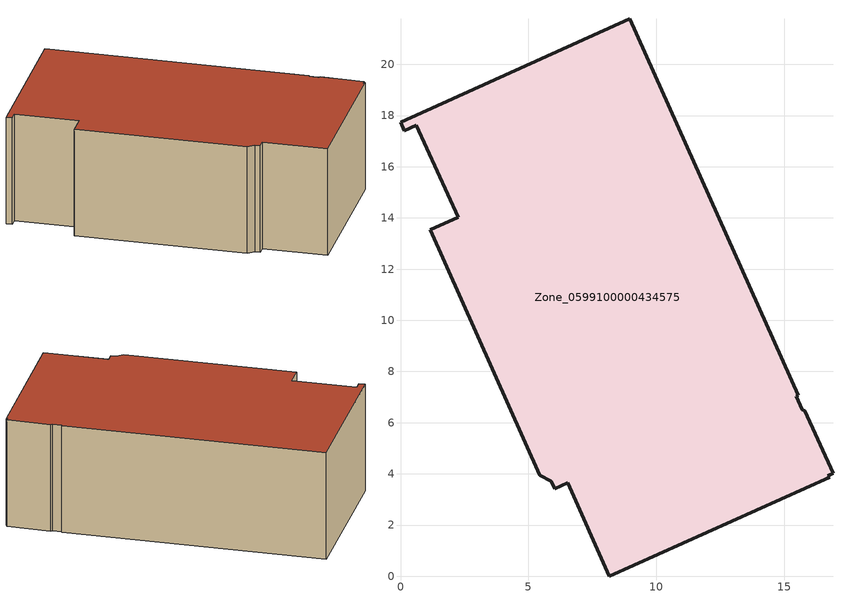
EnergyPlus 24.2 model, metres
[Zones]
Zone_0599100000434575
 floor ground (C_G): 0,17.75 8.96,21.78 15.54,7.07 15.46,7.04 15.7,6.51 15.8,6.47 16.9,4.02 16.7,3.93 16.76,3.87 8.16,0 6.54,3.65 6.04,3.42 5.9,3.71 5.45,3.94 1.15,13.54 2.25,14.03 0.62,17.62 0.15,17.41 z0
 wall outside (C_F): 8.96,21.78 0,17.75 0.15,17.41 0.62,17.62 2.25,14.03 1.15,13.54 5.45,3.94 5.9,3.71 6.04,3.42 6.54,3.65 8.16,0 16.76,3.87 16.7,3.93 16.9,4.02 15.8,6.47 15.7,6.51 15.46,7.04 15.54,7.07 8.96,21.78 z0:6.96
 roof outside (C_R): 5.45,3.94 5.9,3.71 6.04,3.42 6.54,3.65 8.16,0 16.76,3.87 16.7,3.93 16.9,4.02 15.8,6.47 15.7,6.51 15.46,7.04 15.54,7.07 8.96,21.78 0,17.75 0.15,17.41 0.62,17.62 2.25,14.03 1.15,13.54 z6.96
[BUILDING]
Pand.0599100000434575: North Axis=0; Terrain=City; Loads Convergence Tolerance Value=0.04; Temperature Convergence Tolerance Value=0.4; Solar Distribution=FullExterior; Maximum Number of Warmup Days=25; Minimum Number of Warmup Days=1
[Site:Location]
Rotterdam.The.Hague.AP_ZH_NLD Design_Conditions: Latitude=51.96; Longitude=4.45; Time Zone=1; Elevation=-4.5
[SITE:GROUNDTEMPERATURE:BUILDINGSURFACE]
18, 18, 18, 18, 18, 18, 18, 18, 18, 18, 18, 18
[MATERIAL] Thermal Absorptance=0.9; Solar Absorptance=0.7; Visible Absorptance=0.7
Name | Roughness | Thickness | Conductivity | Density | Specific Heat
G.D.2006-2014 | MediumSmooth | 0.15 | 0.06 | 540 | 1210
F.D.2006-2014 | Rough | 0.3 | 0.12 | 1920 | 840
R.D.2006-2014 | MediumRough | 0.2 | 0.08 | 1500 | 1000
[CONSTRUCTION]
C_G: G.D.2006-2014
C_F: F.D.2006-2014
C_R: R.D.2006-2014
[ZONE]
Zone_0599100000434575: Type=1; Multiplier=1; Ceiling Height=Autocalculate; Volume=Autocalculate; Floor Area=autocalculate; Part of Total Floor Area=Yes
[ZONEINFILTRATION:DESIGNFLOWRATE]
Infil_Zone_0599100000434575: Zone or ZoneList or Space or SpaceList=Zone_0599100000434575; Schedule=AlwaysOn; Design Flow Rate Calculation Method=Flow/Area; Flow Rate per Floor Area=0.0021; Constant Term Coefficient=1; Temperature Term Coefficient=0; Velocity Term Coefficient=0; Velocity Squared Term Coefficient=0
[HVACTEMPLATE:ZONE:IDEALLOADSAIRSYSTEM]
Zone_0599100000434575: Maximum Heating Supply Air Temperature=50; Minimum Cooling Supply Air Temperature=13; Maximum Heating Supply Air Humidity Ratio=0.0156; Minimum Cooling Supply Air Humidity Ratio=0.0077; Heating Limit=NoLimit; Cooling Limit=NoLimit; Dehumidification Control Type=ConstantSensibleHeatRatio; Cooling Sensible Heat Ratio=0.7; Dehumidification Setpoint=60; Humidification Control Type=None; Humidification Setpoint=30; Outdoor Air Method=None; Outdoor Air Flow Rate per Person=0.00944; Outdoor Air Flow Rate per Zone Floor Area=0; Outdoor Air Flow Rate per Zone=0; Demand Controlled Ventilation Type=None; Outdoor Air Economizer Type=NoEconomizer; Heat Recovery Type=None; Sensible Heat Recovery Effectiveness=0.7; Latent Heat Recovery Effectiveness=0.65
[ZONECONTROL:THERMOSTAT]
ThermostatControl_Zone_0599100000434575: Zone or ZoneList=Zone_0599100000434575; Control Type Schedule=DualSetpointControlType; Control 1=Thermostat_Zone_0599100000434575; Temperature Difference Between Cutout And Setpoint=0
[THERMOSTATSETPOINT:DUALSETPOINT]
Thermostat_Zone_0599100000434575: Heating Setpoint Temperature Schedule=HeatingSetpoint_Zone_0599100000434575; Cooling Setpoint Temperature Schedule=CoolingSetpoint_Zone_0599100000434575
[SCHEDULE:COMPACT]
HeatingSetpoint_Zone_0599100000434575: Through: 12/31, For: AllDays, Until: 24:00, 21
CoolingSetpoint_Zone_0599100000434575: Through: 12/31, For: AllDays, Until: 24:00, 24
DualSetpointControlType: Through: 12/31, For: AllDays, Until: 24:00, 4
AlwaysOn: Through: 12/31, For: AllDays, Until: 24:00, 1
